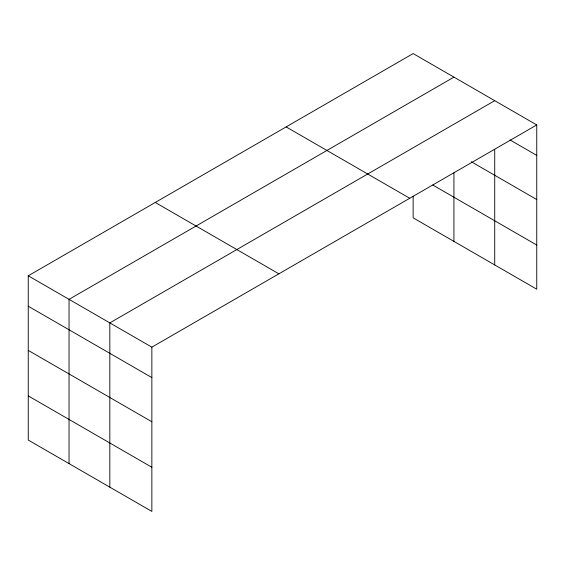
<?xml version="1.0" encoding="UTF-8"?>
<svg xmlns="http://www.w3.org/2000/svg" width="565" height="565" viewBox="0 0 565 565"><rect width="100%" height="100%" fill="white"/><g stroke="black" fill="none" stroke-linecap="round" stroke-linejoin="round"><path stroke-width="0.85" d="M494.721 149.301L494.721 264.943M413.142 196.196L413.142 217.843L536.75 289.202L536.75 124.943L413.142 53.576L28.25 275.798L28.25 440.057L151.858 511.424L151.858 347.157L28.25 275.798M453.935 77.13L69.043 299.344L69.043 463.604M494.721 100.676L109.829 322.898L109.829 487.157M151.858 347.157L536.75 124.943M510.004 139.943L536.75 155.382M471.309 161.76L536.75 199.544M432.783 185.016L536.75 245.041M286.13 126.913L409.738 198.273M155.262 202.461L278.87 273.827M28.25 306.23L151.858 377.597M28.25 350.392L151.858 421.758M28.25 395.895L151.858 467.262M453.935 172.728L453.935 241.389"/></g></svg>
